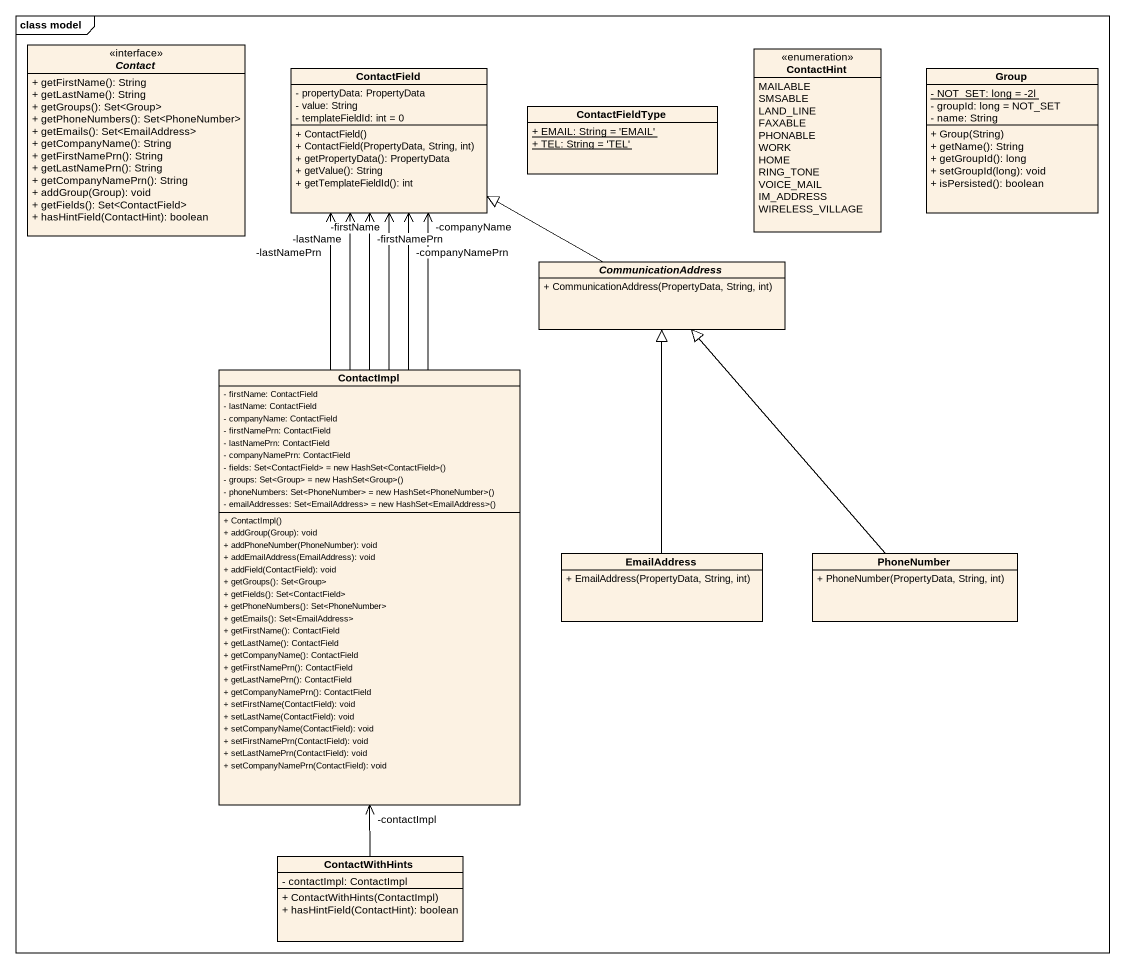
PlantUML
@startuml
mainframe class model
hide circle
hide empty members
skinparam classAttributeIconSize 0
interface Contact <<interface>> {
  + getFirstName(): String
  + getLastName(): String
  + getGroups(): Set<Group>
  + getPhoneNumbers(): Set<PhoneNumber>
  + getEmails(): Set<EmailAddress>
  + getCompanyName(): String
  + getFirstNamePrn(): String
  + getLastNamePrn(): String
  + getCompanyNamePrn(): String
  + addGroup(Group): void
  + getFields(): Set<ContactField>
  + hasHintField(ContactHint): boolean
}
class ContactField {
  - propertyData: PropertyData
  - value: String
  - templateFieldId: int = 0
  + ContactField()
  + ContactField(PropertyData, String, int)
  + getPropertyData(): PropertyData
  + getValue(): String
  + getTemplateFieldId(): int
}
enum ContactHint {
  MAILABLE
  SMSABLE
  LAND_LINE
  FAXABLE
  PHONABLE
  WORK
  HOME
  RING_TONE
  VOICE_MAIL
  IM_ADDRESS
  WIRELESS_VILLAGE
}
class "Group" as Group_ {
  {static} - NOT_SET: long = -2l
  - groupId: long = NOT_SET
  - name: String
  + Group(String)
  + getName(): String
  + getGroupId(): long
  + setGroupId(long): void
  + isPersisted(): boolean
}
class ContactFieldType {
  {static} + EMAIL: String = 'EMAIL'
  {static} + TEL: String = 'TEL'
}
abstract class CommunicationAddress {
  + CommunicationAddress(PropertyData, String, int)
}
class ContactImpl {
  - firstName: ContactField
  - lastName: ContactField
  - companyName: ContactField
  - firstNamePrn: ContactField
  - lastNamePrn: ContactField
  - companyNamePrn: ContactField
  {field} - fields: Set<ContactField> = new HashSet<ContactField>()
  {field} - groups: Set<Group> = new HashSet<Group>()
  {field} - phoneNumbers: Set<PhoneNumber> = new HashSet<PhoneNumber>()
  {field} - emailAddresses: Set<EmailAddress> = new HashSet<EmailAddress>()
  + ContactImpl()
  + addGroup(Group): void
  + addPhoneNumber(PhoneNumber): void
  + addEmailAddress(EmailAddress): void
  + addField(ContactField): void
  + getGroups(): Set<Group>
  + getFields(): Set<ContactField>
  + getPhoneNumbers(): Set<PhoneNumber>
  + getEmails(): Set<EmailAddress>
  + getFirstName(): ContactField
  + getLastName(): ContactField
  + getCompanyName(): ContactField
  + getFirstNamePrn(): ContactField
  + getLastNamePrn(): ContactField
  + getCompanyNamePrn(): ContactField
  + setFirstName(ContactField): void
  + setLastName(ContactField): void
  + setCompanyName(ContactField): void
  + setFirstNamePrn(ContactField): void
  + setLastNamePrn(ContactField): void
  + setCompanyNamePrn(ContactField): void
}
class EmailAddress {
  + EmailAddress(PropertyData, String, int)
}
class PhoneNumber {
  + PhoneNumber(PropertyData, String, int)
}
class ContactWithHints {
  - contactImpl: ContactImpl
  + ContactWithHints(ContactImpl)
  + hasHintField(ContactHint): boolean
}
CommunicationAddress -left-|> ContactField
ContactImpl -up-> "-companyName" ContactField
ContactImpl -up-> "-companyNamePrn" ContactField
ContactImpl -up-> "-firstName" ContactField
ContactImpl -up-> "-firstNamePrn" ContactField
ContactImpl -up-> "-lastName" ContactField
ContactImpl -up-> "-lastNamePrn" ContactField
EmailAddress -up-|> CommunicationAddress
PhoneNumber -up-|> CommunicationAddress
ContactWithHints -up-> "-contactImpl" ContactImpl
@enduml
